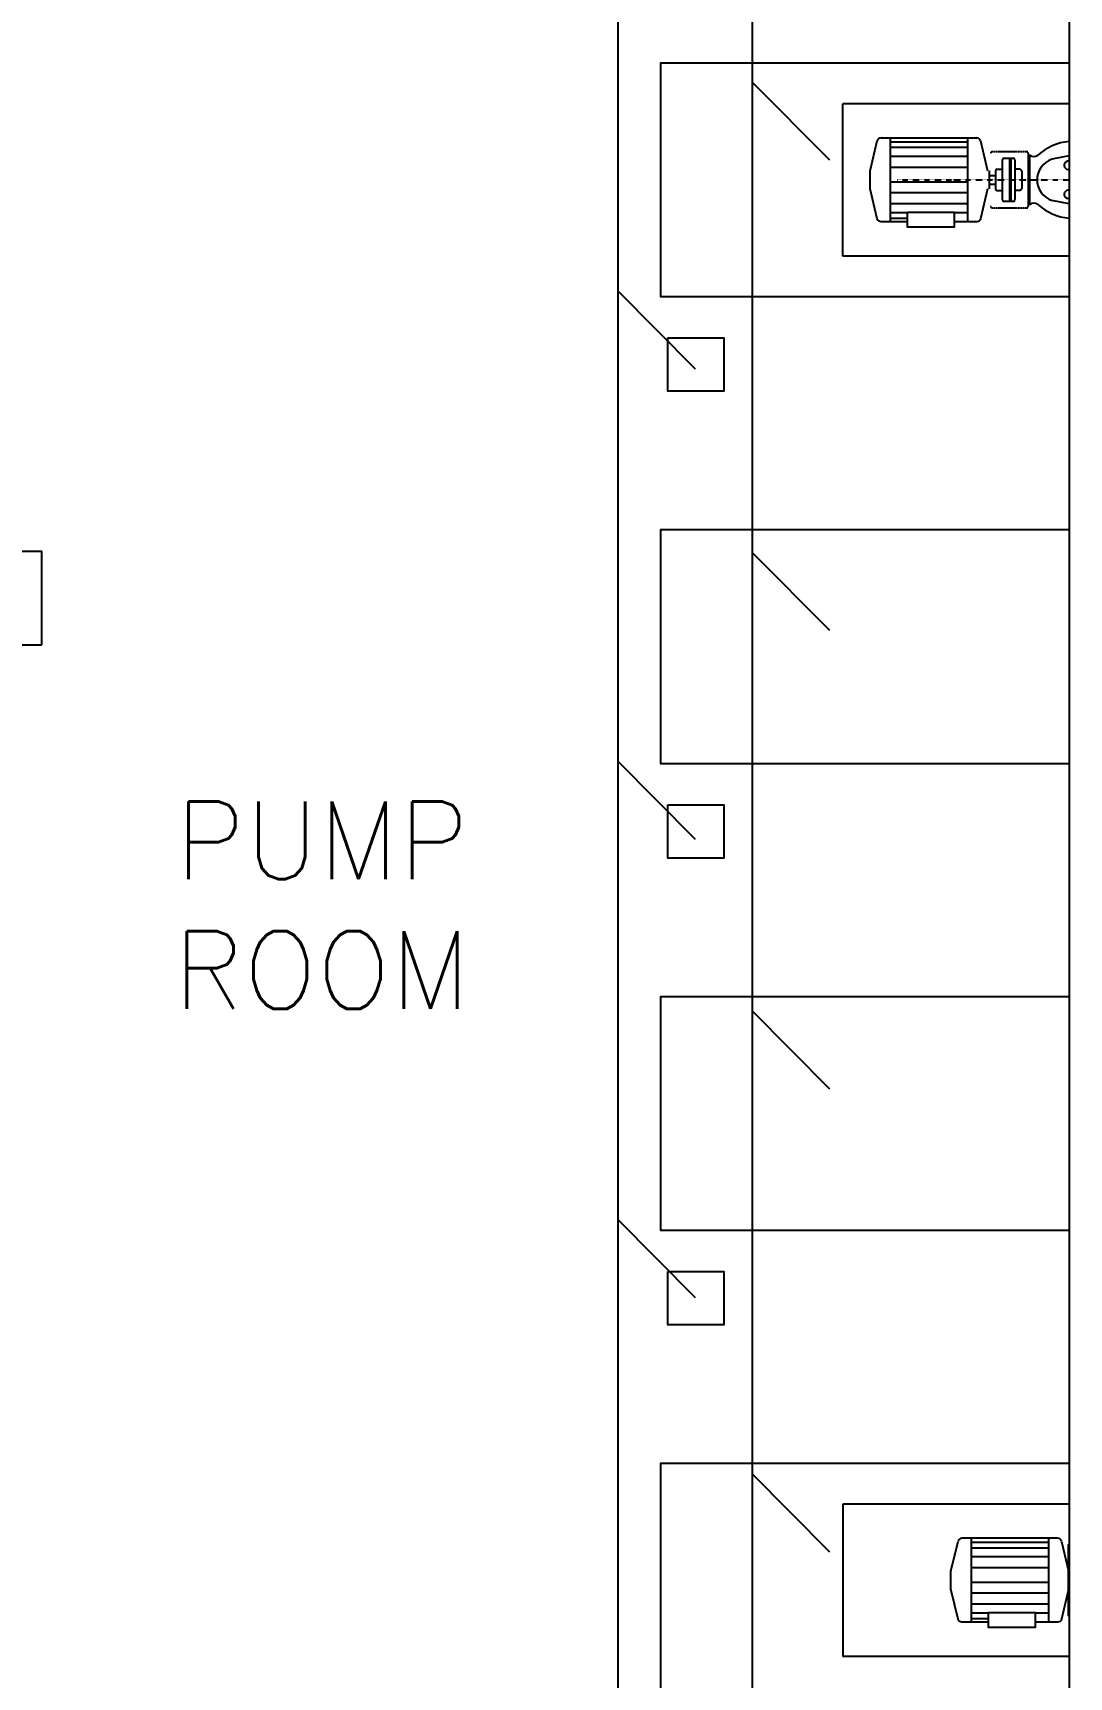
# Model space of a CAD drawing. Header units: inches. Extents: x 68782 to 87500, y -27905 to -16049.
# Drawn here: x 78472 to 81135, y -23829 to -19602 of the extents above; entities that cross this region are included whole.
import ezdxf

# ---------------------------------------------------------------- set-up
doc = ezdxf.new("R2010")
doc.units = ezdxf.units.IN
doc.header["$MEASUREMENT"] = 0
doc.linetypes.add('CENTER', pattern=[2, 1.25, -0.25, 0.25, -0.25])
doc.linetypes.add('DASHED2', pattern=[0.375, 0.25, -0.125])
doc.layers.add('M-HVAC-PIPE-TEXT', color=2, linetype='Continuous', lineweight=25)
doc.layers.add('M-X-BKGD', color=8, linetype='Continuous')
doc.styles.add('SIMS', font='simplex.shx')

# ---------------------------------------------------------------- blocks, each defined once
blk = doc.blocks.new('posts')
blk.add_lwpolyline([(8031, 6645), (8031, 6885), (7791, 6885), (7791, 6645)], close=True)

msp = doc.modelspace()

# ---------------------------------------------------------------- linework, layer by layer
at = {"color": 1}
for points in [[(80175.1, -20466.3), (80175.1, -20466.4), (80175.1, -20466.3)], [(80175.1, -21675.3), (80175.1, -21675.4), (80175.1, -21675.4)], [(80175.1, -22853.9), (80175.1, -22854), (80175.1, -22853.9)]]:
    msp.add_solid(points, dxfattribs=at)
at = {"layer": 'M-X-BKGD', "color": 1}
for p, q in [((80320.2, -18501.9), (80320.2, -24546)), ((79975.2, -19038.5), (79975.2, -25082.6)), ((80520.1, -19929.7), (80320.2, -19728.5)), ((80175.1, -20466.3), (79975.2, -20265.1)), ((80520.1, -21138.7), (80320.2, -20937.5)), ((80175.1, -21675.3), (79975.2, -21474.1)), ((80520.1, -22317.3), (80320.2, -22116.1)), ((80175.1, -22853.9), (79975.2, -22652.7)), ((80520.1, -23507.5), (80320.2, -23306.3))]:
    msp.add_line(p, q, dxfattribs=at)
at = {"layer": 'M-X-BKGD'}
for p, q in [((81135, -18586.9), (81135, -25904.9)), ((80553.7, -20175.7), (80553.7, -19784.1)), ((81135, -19784.1), (80553.7, -19784.1)), ((80553.7, -20175.7), (80553.7, -19784.1)), ((81135, -19784.1), (80553.7, -19784.1)), ((80623.6, -19956.9), (80641.6, -19880)), ((80651.7, -19872), (80675.2, -19872)), ((80675.2, -19872), (80675.2, -20087.8)), ((80675.2, -19872), (80839.9, -19872)), ((80839.9, -19872), (80897.6, -19872)), ((80874.1, -19872), (80874.1, -20087.8)), ((80907.7, -19880), (80925.7, -19956.9)), ((80963.1, -19929.1), (80963.1, -20030.7)), ((80991.3, -19924.6), (80967.7, -19924.6)), ((80995.9, -19929.1), (80995.9, -20030.7)), ((81033.1, -19915.8), (81033.1, -20044)), ((81135, -19918), (81091, -19927)), ((81135, -19930.9), (81130.5, -19931.9)), ((80928.7, -19969), (80945.5, -19969)), ((80928.7, -19990.8), (80945.5, -19990.8)), ((80945.5, -19957.4), (80945.5, -20002.4)), ((80950.1, -19952.8), (80963.1, -19952.8)), ((81008.9, -19952.8), (80995.9, -19952.8)), ((81013.5, -19957.4), (81013.5, -20002.4)), ((80950.1, -20007), (80963.1, -20007)), ((81008.9, -20007), (80995.9, -20007)), ((81135, -20041.8), (81091, -20032.8)), ((81135, -20028.9), (81130.5, -20027.9)), ((80991.3, -20035.2), (80967.7, -20035.2)), ((81135, -20175.7), (80553.7, -20175.7)), ((81135, -20175.7), (80553.7, -20175.7)), ((80553.7, -23384.1), (80553.7, -23775.7)), ((81135, -23384.1), (80553.7, -23384.1)), ((80831.5, -23556.9), (80849.6, -23480)), ((81105.5, -23472), (80859.7, -23472)), ((80883.2, -23472), (80883.2, -23687.8)), ((81082, -23472), (81082, -23687.8)), ((81115.6, -23480), (81133.7, -23556.9)), ((81135, -23775.7), (80553.7, -23775.7))]:
    msp.add_line(p, q, dxfattribs=at)
at = {"layer": 'M-X-BKGD', "color": 8}
for p, q in [((80675.2, -19881.8), (80839.9, -19881.8)), ((80675.2, -19896.3), (80839.9, -19896.3)), ((80839.9, -19881.8), (80874.1, -19881.8)), ((80839.9, -19896.3), (80874.1, -19896.3)), ((80874.1, -19905.8), (80874.1, -20054)), ((80675.2, -19919.2), (80839.9, -19919.2)), ((80675.2, -19947.5), (80839.9, -19947.5)), ((80839.9, -19919.2), (80874.1, -19919.2)), ((80839.9, -19947.5), (80874.1, -19947.5)), ((80981.9, -19924.6), (80981.9, -20035.2)), ((80985, -19924.6), (80985, -20035.2)), ((81029.9, -19912.1), (81029.9, -20047.7)), ((80675.2, -19984.9), (80839.9, -19984.9)), ((80839.9, -19984.9), (80874.1, -19984.9)), ((80675.2, -20012.3), (80839.9, -20012.3)), ((80839.9, -20012.3), (80874.1, -20012.3)), ((80675.2, -20040.6), (80839.9, -20040.6)), ((80675.2, -20063.5), (80719.5, -20063.5)), ((80839.9, -20040.6), (80874.1, -20040.6)), ((80839.9, -20063.5), (80874.1, -20063.5)), ((80675.2, -20078), (80719.5, -20078)), ((80849, -23481.8), (80849.1, -23481.8)), ((80883.2, -23481.8), (81082, -23481.8)), ((80883.2, -23496.3), (81082, -23496.3)), ((80883.2, -23519.2), (81082, -23519.2)), ((80883.2, -23547.5), (81082, -23547.5)), ((80883.2, -23584.9), (81082, -23584.9)), ((80883.2, -23612.3), (81082, -23612.3)), ((80883.2, -23640.6), (81082, -23640.6)), ((80883.2, -23663.5), (80927.5, -23663.5)), ((81047.9, -23663.5), (81082, -23663.5)), ((80849, -23678), (80849.1, -23678)), ((80883.2, -23678), (80927.5, -23678))]:
    msp.add_line(p, q, dxfattribs=at)
at = {"layer": 'M-X-BKGD', "color": 8, "linetype": 'DASHED2'}
for p, q in [((81025.3, -19907.5), (80938, -19907.5)), ((81025.3, -20052.3), (80938, -20052.3))]:
    msp.add_line(p, q, dxfattribs=at)
at = {"layer": 'M-X-BKGD', "color": 8, "linetype": 'CENTER', "ltscale": 0.1}
for p, q in [((80693.5, -19979.9), (80839.9, -19979.9)), ((80832, -19979.9), (81135, -19979.9))]:
    msp.add_line(p, q, dxfattribs=at)
at = {"layer": 'M-X-BKGD'}
for points in [[(81135, -19679.9), (80085, -19679.9), (80085, -20279.9), (81135, -20279.9)], [(80623.6, -20002.9), (80623.6, -19956.9)], [(80929.3, -19956.9), (80929.3, -20002.9)], [(81135, -19953.3), (81132.3, -19953.3)], [(81132.3, -20006.5), (81132.3, -20006.5), (81135, -20006.5)], [(80719.5, -20087.8), (80675.2, -20087.8)], [(81135, -20879.9), (80085, -20879.9), (80085, -21479.9), (81135, -21479.9)], [(81135, -22079.9), (80085, -22079.9), (80085, -22679.9), (81135, -22679.9)], [(81135, -23279.9), (80085, -23279.9), (80085, -23879.9), (81135, -23879.9)], [(81135, -23671.6), (81133.7, -23671.6), (81133.7, -23488.2), (81135, -23488.2)], [(80831.5, -23602.9), (80831.5, -23556.9)]]:
    msp.add_lwpolyline(points, dxfattribs=at)
for points in [[(80675.2, -20087.8), (80651.7, -20087.8, -0.348273), (80641.6, -20079.8), (80623.6, -20002.9)], [(80925.7, -20002.9), (80907.7, -20079.8, -0.348273), (80897.6, -20087.8), (80839.9, -20087.8)], [(80927.5, -23687.8), (80859.7, -23687.8, -0.348273), (80849.6, -23679.8), (80831.5, -23602.9)], [(81133.7, -23602.9), (81115.6, -23679.8, -0.348273), (81105.5, -23687.8), (81047.9, -23687.8)]]:
    msp.add_lwpolyline(points, format="xyb", dxfattribs=at)
for points in [[(80719.6, -20062.9), (80839.9, -20062.9), (80839.9, -20101.5), (80719.6, -20101.5)], [(80104.2, -20386.3), (80248.2, -20386.3), (80248.2, -20523.3), (80104.2, -20523.3)], [(80104.2, -21586.3), (80248.2, -21586.3), (80248.2, -21723.3), (80104.2, -21723.3)], [(80104.2, -22786.3), (80248.2, -22786.3), (80248.2, -22923.3), (80104.2, -22923.3)], [(80927.5, -23662.9), (81047.9, -23662.9), (81047.9, -23701.5), (80927.5, -23701.5)]]:
    msp.add_lwpolyline(points, close=True, dxfattribs=at)
for centre, radius, start, end in [((80651.7, -19882.3), 10.4, 90, 166.8074), ((80897.6, -19882.3), 10.4, 13.1926, 90), ((81147.3, -20018.8), 138, 95.1404, 132.2712), ((80967.7, -19929.1), 4.57, 90, 180), ((80991.3, -19929.1), 4.57, 0, 90), ((81044.4, -19901.9), 17.9, 231.1071, 304.4493), ((81108.1, -19979.9), 55.5, 107.9004, 252.0996), ((81133.1, -19942.5), 10.8, 103.5566, 265.892), ((80950.1, -19957.4), 4.57, 90, 180), ((81008.9, -19957.4), 4.57, 0, 90), ((80950.1, -20002.4), 4.57, 180, 270), ((80967.7, -20030.7), 4.57, 180, 270), ((80991.3, -20030.7), 4.57, 270, 0), ((81008.9, -20002.4), 4.57, 270, 0), ((81133.1, -20017.3), 10.8, 94.108, 256.4434), ((81044.4, -20057.9), 17.9, 55.5507, 128.8929), ((81147.3, -19941), 138, 227.7288, 264.8596), ((80859.7, -23482.3), 10.4, 90, 166.8074), ((81105.5, -23482.3), 10.4, 13.1926, 90)]:
    msp.add_arc(centre, radius, start, end, dxfattribs=at)
at = {"layer": 'M-X-BKGD', "color": 8, "linetype": 'DASHED2'}
for centre, start, end in [((80938, -19912.1), 90, 180), ((81025.3, -19912.1), 0, 90), ((80938, -20047.7), 180, 270), ((81025.3, -20047.7), 270, 0)]:
    msp.add_arc(centre, 4.57, start, end, dxfattribs=at)

# ---------------------------------------------------------------- block references
at = {"layer": 'M-X-BKGD'}
msp.add_blockref('posts', (70464, -27819.9), dxfattribs=at)

# ---------------------------------------------------------------- texts
at = {"layer": 'M-HVAC-PIPE-TEXT', "color": 3, "insert": (79215.2, -21577.7, -422.2), "char_height": 200, "width": 488.685, "attachment_point": 2, "style": 'SIMS'}
msp.add_mtext('\\A1;\\pt0;PUMP ROOM', dxfattribs=at)

doc.saveas('drawing.dxf')
